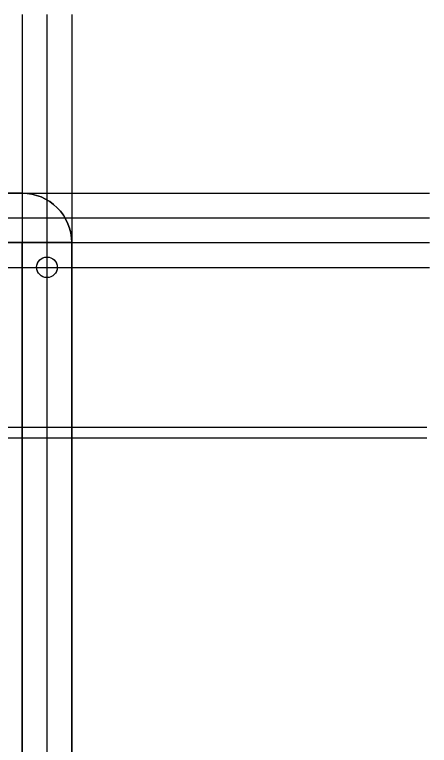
# Model space of a CAD drawing. Header units: millimetres. Extents: x 30 to 728, y -111 to 447.
# Drawn here: x 204.2 to 254.6, y 139.6 to 228.3 of the extents above; entities that cross this region are included whole.
import ezdxf

# ---------------------------------------------------------------- set-up
doc = ezdxf.new("R2010")
doc.units = ezdxf.units.MM
for name, color, linetype in [('プレート', 6, 'Continuous'), ('上壁', 4, 'Continuous'), ('下壁1', 150, 'Continuous'), ('下壁2', 2, 'Continuous'), ('化粧板', 1, 'Continuous'), ('裏面', 3, 'Continuous')]:
    doc.layers.add(name, color=color, linetype=linetype)
doc.layers.add('補助線', color=4, linetype='Continuous', transparency=0.8)

msp = doc.modelspace()

# ---------------------------------------------------------------- linework, layer by layer
at = {"layer": 'プレート'}
msp.add_lwpolyline([(55.158, 200.636), (55.158, 79.636, 0.414214), (61.158, 73.636), (205.158, 73.636, 0.414214), (211.158, 79.636), (211.158, 200.636, 0.414214), (205.158, 206.636), (154.108, 206.636), (154.108, 200.636), (194.833, 200.636), (194.833, 196.616), (194.833, 179.273), (143.108, 179.273), (136.945, 179.273), (136.945, 200.636), (143.108, 200.636), (143.108, 206.636), (61.158, 206.636, 0.414214)], format="xyb", close=True, dxfattribs=at)
msp.add_circle((208.158, 197.644), 1.25, dxfattribs=at)
at = {"layer": '上壁'}
msp.add_lwpolyline([(211.158, 200.636), (154.108, 200.636), (154.108, 206.636), (205.158, 206.636, -0.414214)], format="xyb", close=True, dxfattribs=at)
msp.add_lwpolyline([(211.158, 200.636), (211.158, 79.636), (205.158, 79.636), (205.158, 200.636)], close=True, dxfattribs=at)
msp.add_circle((208.158, 197.636), 1.25, dxfattribs=at)
at = {"layer": '下壁1'}
msp.add_lwpolyline([(211.158, 200.636), (154.108, 200.636), (154.108, 206.636), (205.158, 206.636, -0.414214)], format="xyb", close=True, dxfattribs=at)
msp.add_lwpolyline([(211.158, 200.636), (211.158, 79.636), (205.158, 79.636), (205.158, 200.636)], close=True, dxfattribs=at)
msp.add_circle((208.158, 197.636), 1.25, dxfattribs=at)
at = {"layer": '下壁2'}
msp.add_lwpolyline([(211.158, 200.636), (55.158, 200.636, -0.414214), (61.158, 206.636), (205.158, 206.636, -0.414214)], format="xyb", close=True, dxfattribs=at)
msp.add_lwpolyline([(211.158, 200.636), (211.158, 79.636), (205.158, 79.636), (205.158, 200.636)], close=True, dxfattribs=at)
msp.add_circle((208.158, 197.636), 1.25, dxfattribs=at)
at = {"layer": '化粧板'}
msp.add_lwpolyline([(61.158, 206.636), (205.158, 206.636, -0.414214), (211.158, 200.636), (211.158, 79.636, -0.414214), (205.158, 73.636), (61.158, 73.636, -0.414214), (55.158, 79.636), (55.158, 200.636, -0.414214)], format="xyb", close=True, dxfattribs=at)
msp.add_circle((208.158, 197.636), 1.25, dxfattribs=at)
at = {"layer": '裏面'}
msp.add_lwpolyline([(61.158, 206.636), (205.158, 206.636, -0.414214), (211.158, 200.636), (211.158, 79.636, -0.414214), (205.158, 73.636), (61.158, 73.636, -0.414214), (55.158, 79.636), (55.158, 200.636, -0.414214)], format="xyb", close=True, dxfattribs=at)
msp.add_circle((208.158, 197.643), 1.25, dxfattribs=at)
at = {"layer": '補助線'}
for p, q in [((205.158, 228.326), (205.158, 50.046)), ((208.158, 228.326), (208.158, 50.046)), ((211.158, 228.326), (211.158, 50.046)), ((30.056, 206.636), (254.578, 206.636)), ((30.056, 203.636), (254.578, 203.636)), ((30.056, 200.636), (254.578, 200.636)), ((30.056, 197.636), (254.578, 197.636)), ((30.626, 178.227), (254.261, 178.227)), ((30.626, 176.947), (254.261, 176.947))]:
    msp.add_line(p, q, dxfattribs=at)

doc.saveas('drawing.dxf')
